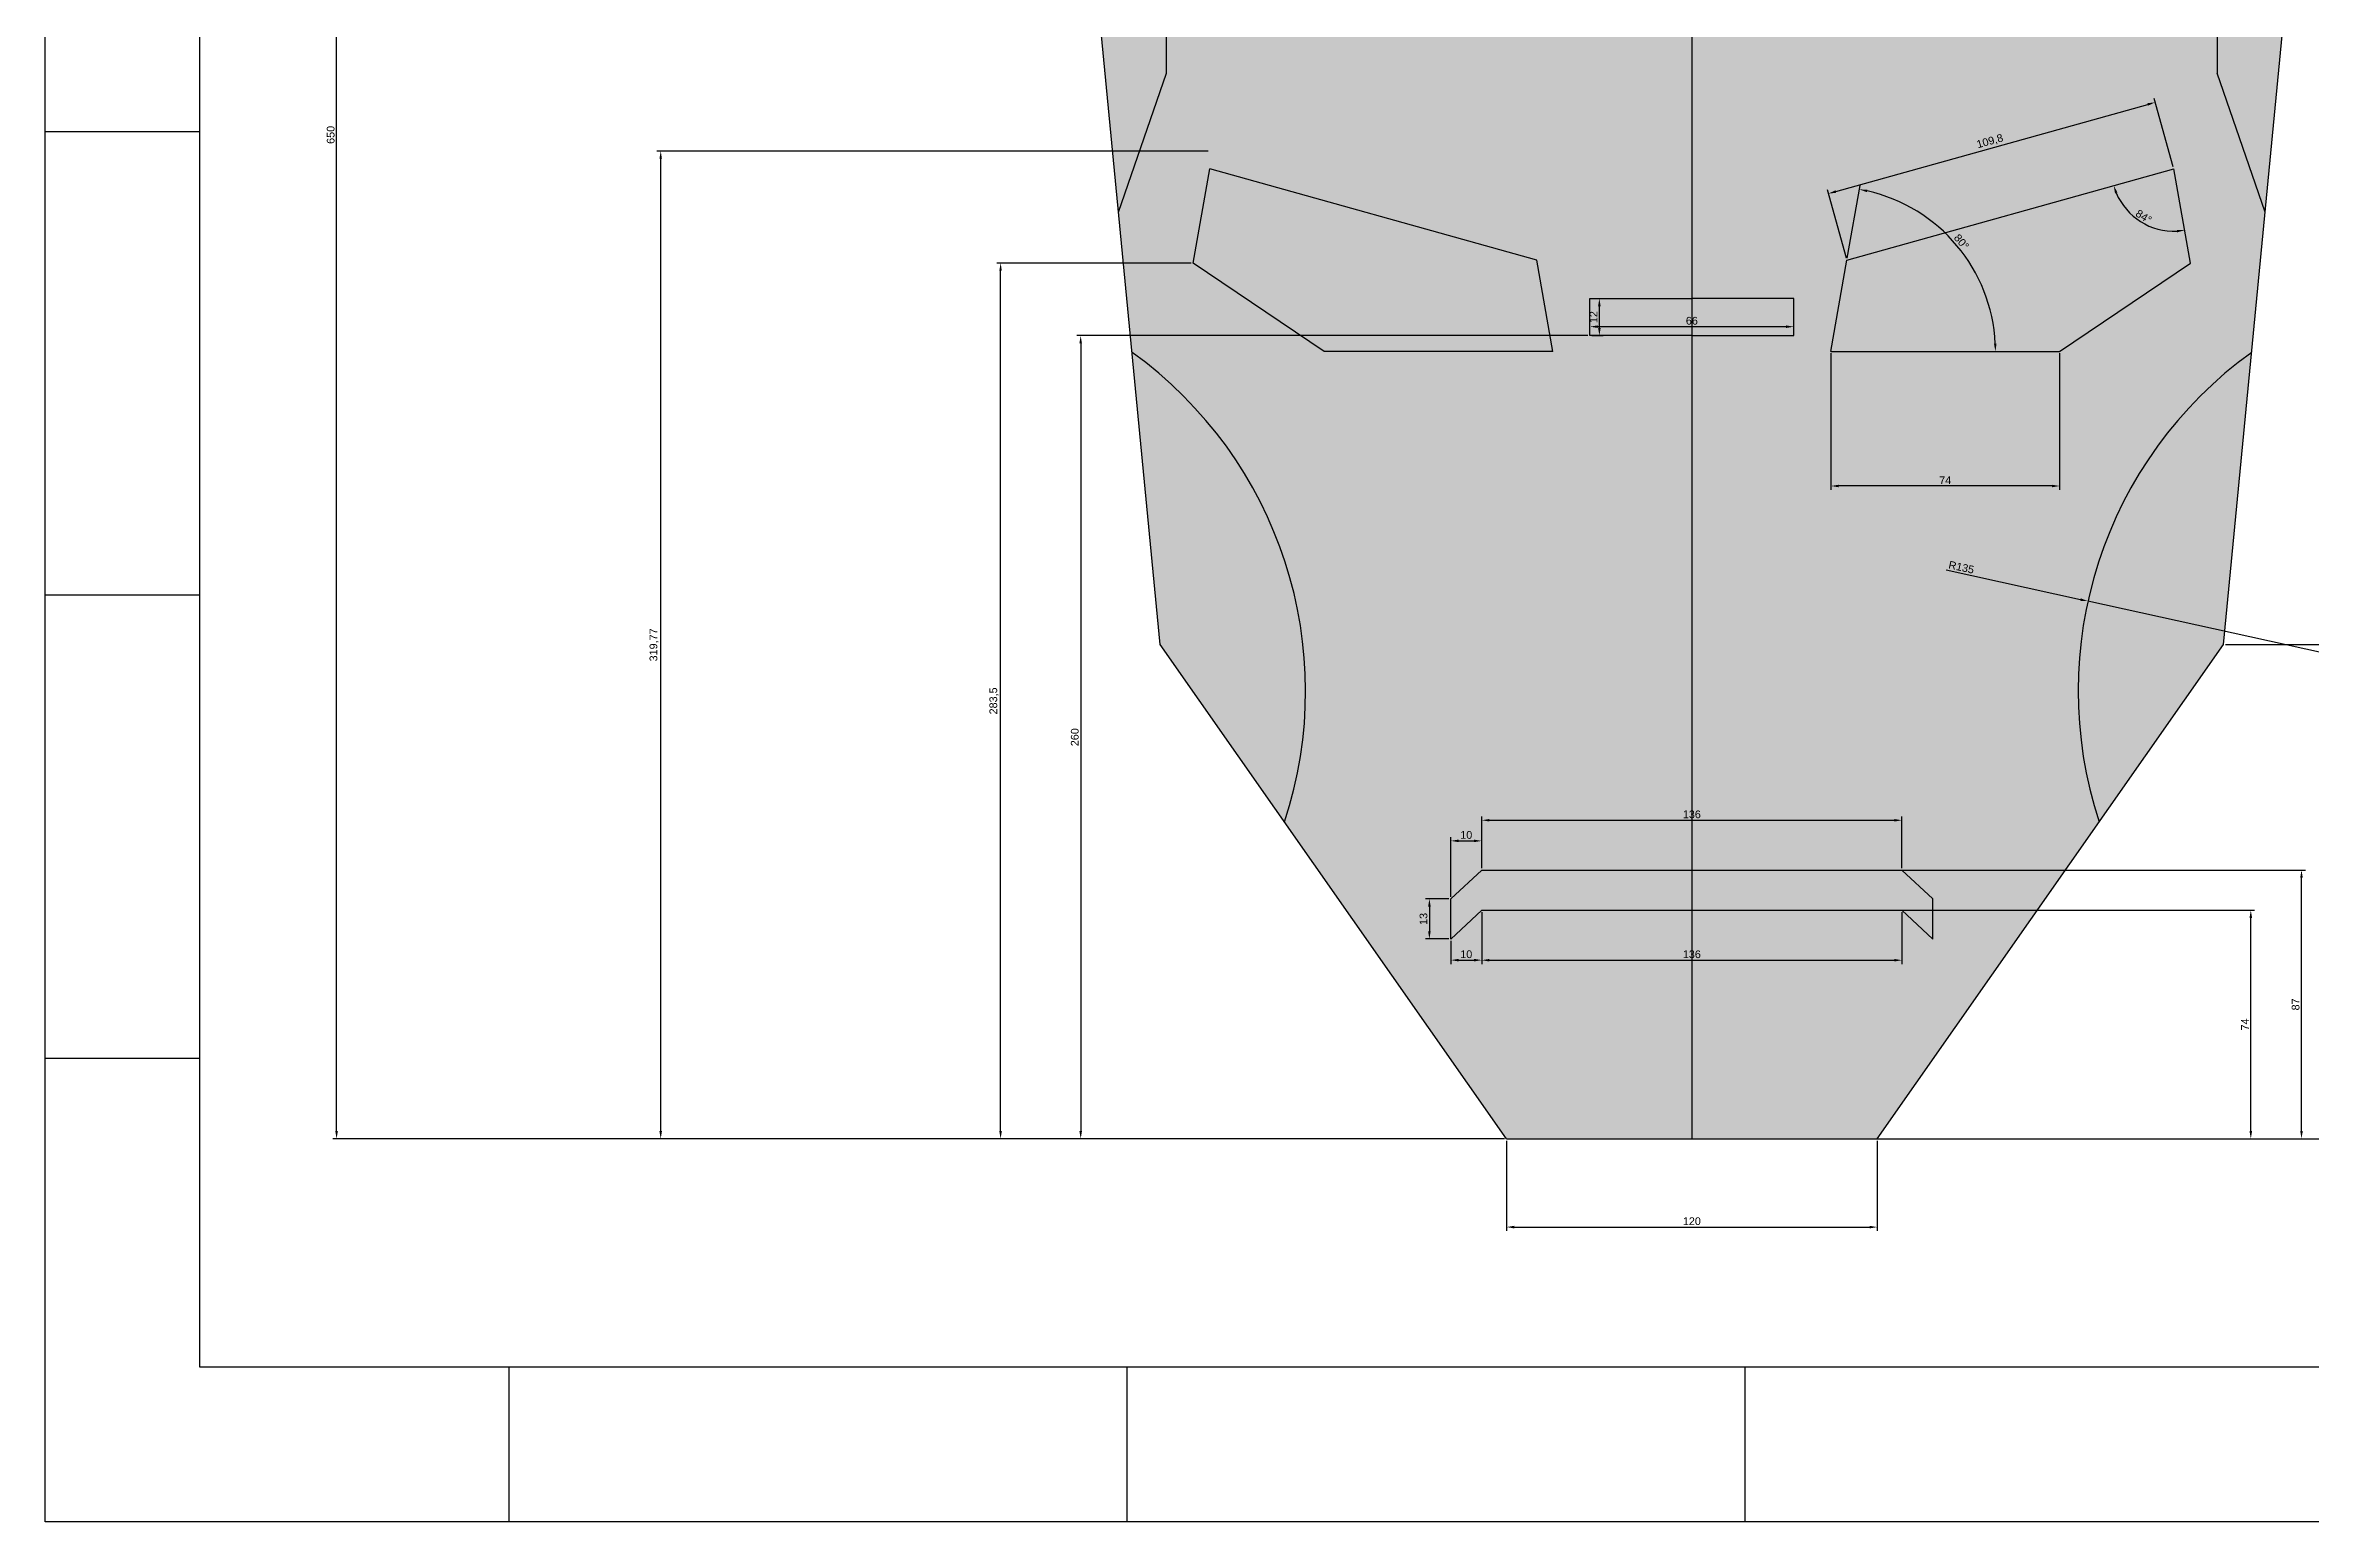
# Model space of a CAD drawing. Header units: millimetres. Extents: x 2529 to 3629, y 1123 to 2023.
# Drawn here: x 2529 to 3262, y 1123 to 1601 of the extents above; entities that cross this region are included whole.
import ezdxf

# ---------------------------------------------------------------- set-up
doc = ezdxf.new("R2010")
doc.units = ezdxf.units.MM
doc.styles.get("Standard").update_dxf_attribs({"font": 'arial.ttf'})
doc.dimstyles.new('ISO-25', dxfattribs={"dimtxt": 2.5, "dimasz": 2.5, "dimexe": 1.25, "dimexo": 0.625, "dimtad": 1, "dimtxsty": 'Standard', "dimcen": 2.5, "dimadec": 0, "dimazin": 0, "dimtfac": 1, "dimtmove": 0, "dimatfit": 3, "dimfxl": 1, "dimarcsym": 0})

# ---------------------------------------------------------------- blocks, each defined once
blk = doc.blocks.new('*D2')
at = {"color": 0, "lineweight": -2, "transparency": 16777216}
for p, q in [((3001.71, 1246.66), (3001.71, 1217.44)), ((3121.71, 1246.66), (3121.71, 1217.44)), ((3004.21, 1218.69), (3119.21, 1218.69))]:
    blk.add_line(p, q, dxfattribs=at)
at = {"color": 0, "transparency": 16777216}
for points in [[(3004.21, 1219.11), (3004.21, 1218.27), (3001.71, 1218.69)], [(3119.21, 1219.11), (3119.21, 1218.27), (3121.71, 1218.69)]]:
    blk.add_solid(points, dxfattribs=at)
at = {"layer": 'Defpoints', "color": 0, "transparency": 16777216}
for p in [(3001.71, 1247.28), (3121.71, 1247.28), (3121.71, 1218.69)]:
    blk.add_point(p, dxfattribs=at)
at = {"color": 0, "transparency": 16777216, "insert": (3061.71, 1220.59), "char_height": 2.5, "attachment_point": 5}
blk.add_mtext('120', dxfattribs=at)
blk = doc.blocks.new('*D3')
at = {"color": 0, "lineweight": -2, "transparency": 16777216}
for p, q in [((2899.7, 1530.78), (2836.77, 1530.78)), ((2838.02, 1249.78), (2838.02, 1528.28)), ((3001.09, 1247.28), (2836.77, 1247.28))]:
    blk.add_line(p, q, dxfattribs=at)
at = {"color": 0, "transparency": 16777216}
for points in [[(2837.6, 1528.28), (2838.43, 1528.28), (2838.02, 1530.78)], [(2837.6, 1249.78), (2838.43, 1249.78), (2838.02, 1247.28)]]:
    blk.add_solid(points, dxfattribs=at)
at = {"layer": 'Defpoints', "color": 0, "transparency": 16777216}
for p in [(2838.02, 1530.78), (2900.33, 1530.78), (3001.71, 1247.28)]:
    blk.add_point(p, dxfattribs=at)
at = {"color": 0, "transparency": 16777216, "insert": (2835.89, 1389.03), "char_height": 2.5, "attachment_point": 5, "rotation": 90}
blk.add_mtext('283,5', dxfattribs=at)
blk = doc.blocks.new('*D4')
at = {"color": 0, "lineweight": -2, "transparency": 16777216}
for p, q in [((2905.14, 1567.05), (2726.78, 1567.05)), ((2728.03, 1249.78), (2728.03, 1564.55)), ((3001.09, 1247.28), (2726.78, 1247.28))]:
    blk.add_line(p, q, dxfattribs=at)
at = {"color": 0, "transparency": 16777216}
for points in [[(2727.61, 1564.55), (2728.44, 1564.55), (2728.03, 1567.05)], [(2727.61, 1249.78), (2728.44, 1249.78), (2728.03, 1247.28)]]:
    blk.add_solid(points, dxfattribs=at)
at = {"layer": 'Defpoints', "color": 0, "transparency": 16777216}
for p in [(2728.03, 1567.05), (2905.76, 1567.05), (3001.71, 1247.28)]:
    blk.add_point(p, dxfattribs=at)
at = {"color": 0, "transparency": 16777216, "insert": (2725.9, 1407.17), "char_height": 2.5, "attachment_point": 5, "rotation": 90}
blk.add_mtext('319,77', dxfattribs=at)
blk = doc.blocks.new('*D5')
at = {"color": 0, "lineweight": -2, "transparency": 16777216}
for p, q in [((3061.09, 1897.28), (2621.89, 1897.28)), ((2623.14, 1249.78), (2623.14, 1894.78)), ((3001.09, 1247.28), (2621.89, 1247.28))]:
    blk.add_line(p, q, dxfattribs=at)
at = {"color": 0, "transparency": 16777216}
for points in [[(2622.73, 1894.78), (2623.56, 1894.78), (2623.14, 1897.28)], [(2622.73, 1249.78), (2623.56, 1249.78), (2623.14, 1247.28)]]:
    blk.add_solid(points, dxfattribs=at)
at = {"layer": 'Defpoints', "color": 0, "transparency": 16777216}
for p in [(2623.14, 1897.28), (3061.71, 1897.28), (3001.71, 1247.28)]:
    blk.add_point(p, dxfattribs=at)
at = {"color": 0, "transparency": 16777216, "insert": (2621.24, 1572.28), "char_height": 2.5, "attachment_point": 5, "rotation": 90}
blk.add_mtext('650', dxfattribs=at)
blk = doc.blocks.new('*D12')
at = {"color": 0, "lineweight": -2, "transparency": 16777216}
blk.add_line((3112.02, 1532.35), (3116.16, 1555.86), dxfattribs=at)
blk.add_arc((3106.7, 1502.18), 53.25, 2.69019, 77.30981, dxfattribs=at)
at = {"color": 0, "transparency": 16777216}
for points in [[(3118.31, 1553.73), (3118.48, 1554.54), (3115.94, 1554.63)], [(3160.3, 1504.69), (3159.47, 1504.67), (3159.95, 1502.18)]]:
    blk.add_solid(points, dxfattribs=at)
at = {"layer": 'Defpoints', "color": 0, "transparency": 16777216}
for p in [(3111.91, 1531.73), (3154.28, 1526.08), (3106.7, 1502.18), (3106.7, 1502.18), (3180.7, 1502.18)]:
    blk.add_point(p, dxfattribs=at)
at = {"color": 0, "transparency": 16777216, "insert": (3148.95, 1537.64), "char_height": 2.5, "attachment_point": 5, "rotation": 310}
blk.add_mtext('80°', dxfattribs=at)
blk = doc.blocks.new('*D13')
at = {"color": 0, "lineweight": -2, "transparency": 16777216}
for p, q in [((3234.37, 1407.28), (3281.84, 1407.28)), ((3280.59, 1249.78), (3280.59, 1404.78)), ((3122.34, 1247.28), (3281.84, 1247.28))]:
    blk.add_line(p, q, dxfattribs=at)
at = {"color": 0, "transparency": 16777216}
for points in [[(3280.17, 1404.78), (3281, 1404.78), (3280.59, 1407.28)], [(3280.17, 1249.78), (3281, 1249.78), (3280.59, 1247.28)]]:
    blk.add_solid(points, dxfattribs=at)
at = {"layer": 'Defpoints', "color": 0, "transparency": 16777216}
for p in [(3233.74, 1407.28), (3280.59, 1407.28), (3121.71, 1247.28)]:
    blk.add_point(p, dxfattribs=at)
at = {"color": 0, "transparency": 16777216, "insert": (3278.68, 1327.28), "char_height": 2.5, "attachment_point": 5, "rotation": 90}
blk.add_mtext('160', dxfattribs=at)
blk = doc.blocks.new('*D14')
at = {"color": 0, "lineweight": -2, "transparency": 16777216}
for p, q in [((3262.34, 1697.28), (3299.89, 1697.28)), ((3298.64, 1409.78), (3298.64, 1694.78)), ((3234.37, 1407.28), (3299.89, 1407.28))]:
    blk.add_line(p, q, dxfattribs=at)
at = {"color": 0, "transparency": 16777216}
for points in [[(3298.23, 1694.78), (3299.06, 1694.78), (3298.64, 1697.28)], [(3298.23, 1409.78), (3299.06, 1409.78), (3298.64, 1407.28)]]:
    blk.add_solid(points, dxfattribs=at)
at = {"layer": 'Defpoints', "color": 0, "transparency": 16777216}
for p in [(3261.71, 1697.28), (3298.64, 1697.28), (3233.74, 1407.28)]:
    blk.add_point(p, dxfattribs=at)
at = {"color": 0, "transparency": 16777216, "insert": (3296.74, 1552.28), "char_height": 2.5, "attachment_point": 5, "rotation": 90}
blk.add_mtext('290', dxfattribs=at)
blk = doc.blocks.new('*D15')
at = {"color": 0, "lineweight": -2, "transparency": 16777216}
for p, q in [((3106.7, 1501.56), (3106.7, 1457.36)), ((3180.7, 1501.56), (3180.7, 1457.36)), ((3178.2, 1458.61), (3109.2, 1458.61))]:
    blk.add_line(p, q, dxfattribs=at)
at = {"color": 0, "transparency": 16777216}
for points in [[(3109.2, 1459.02), (3109.2, 1458.19), (3106.7, 1458.61)], [(3178.2, 1459.02), (3178.2, 1458.19), (3180.7, 1458.61)]]:
    blk.add_solid(points, dxfattribs=at)
at = {"layer": 'Defpoints', "color": 0, "transparency": 16777216}
for p in [(3106.7, 1502.18), (3180.7, 1502.18), (3106.7, 1458.61)]:
    blk.add_point(p, dxfattribs=at)
at = {"color": 0, "transparency": 16777216, "insert": (3143.7, 1460.48), "char_height": 2.5, "attachment_point": 5}
blk.add_mtext('74', dxfattribs=at)
blk = doc.blocks.new('*D16')
at = {"color": 0, "lineweight": -2, "transparency": 16777216}
for p, q in [((3217.49, 1561.88), (3211.3, 1584.02)), ((3108.3, 1553.94), (3209.23, 1582.14)), ((3111.74, 1532.33), (3105.55, 1554.47))]:
    blk.add_line(p, q, dxfattribs=at)
at = {"color": 0, "transparency": 16777216}
for points in [[(3209.12, 1582.54), (3209.35, 1581.74), (3211.64, 1582.81)], [(3108.19, 1554.34), (3108.41, 1553.54), (3105.89, 1553.26)]]:
    blk.add_solid(points, dxfattribs=at)
at = {"layer": 'Defpoints', "color": 0, "transparency": 16777216}
for p in [(3211.64, 1582.81), (3217.66, 1561.28), (3111.91, 1531.73)]:
    blk.add_point(p, dxfattribs=at)
at = {"color": 0, "transparency": 16777216, "insert": (3158.19, 1570.09), "char_height": 2.5, "attachment_point": 5, "rotation": 15.61108}
blk.add_mtext('109,8', dxfattribs=at)
blk = doc.blocks.new('*D17')
at = {"color": 0, "lineweight": -2, "transparency": 16777216}
blk.add_arc((3217.66, 1561.28), 20.18, 202.7144, 273.00057, dxfattribs=at)
at = {"color": 0, "transparency": 16777216}
for points in [[(3198.65, 1553.35), (3199.44, 1553.63), (3198.22, 1555.85)], [(3218.67, 1541.54), (3218.76, 1540.72), (3221.2, 1541.42)]]:
    blk.add_solid(points, dxfattribs=at)
at = {"layer": 'Defpoints', "color": 0, "transparency": 16777216}
for p in [(3217.66, 1561.28), (3217.66, 1561.28), (3203.09, 1547.32), (3111.91, 1531.73), (3223.09, 1530.78)]:
    blk.add_point(p, dxfattribs=at)
at = {"color": 0, "transparency": 16777216, "insert": (3207.93, 1545.81), "char_height": 2.5, "attachment_point": 5, "rotation": 327.85749}
blk.add_mtext('84°', dxfattribs=at)
blk = doc.blocks.new('*D18')
at = {"color": 0, "lineweight": -2, "transparency": 16777216}
for p, q in [((3029.34, 1519.28), (3033.03, 1519.28)), ((3031.78, 1509.78), (3031.78, 1516.78)), ((3029.34, 1507.28), (3033.03, 1507.28))]:
    blk.add_line(p, q, dxfattribs=at)
at = {"color": 0, "transparency": 16777216}
for points in [[(3031.36, 1516.78), (3032.2, 1516.78), (3031.78, 1519.28)], [(3031.36, 1509.78), (3032.2, 1509.78), (3031.78, 1507.28)]]:
    blk.add_solid(points, dxfattribs=at)
at = {"layer": 'Defpoints', "color": 0, "transparency": 16777216}
for p in [(3028.71, 1519.28), (3031.78, 1519.28), (3028.71, 1507.28)]:
    blk.add_point(p, dxfattribs=at)
at = {"color": 0, "transparency": 16777216, "insert": (3029.9, 1513.28), "char_height": 2.5, "attachment_point": 5, "rotation": 90}
blk.add_mtext('12', dxfattribs=at)
blk = doc.blocks.new('*D19')
at = {"color": 0, "lineweight": -2, "transparency": 16777216}
for p, q in [((3028.71, 1507.91), (3028.71, 1511.44)), ((3031.21, 1510.19), (3092.21, 1510.19)), ((3094.71, 1507.91), (3094.71, 1511.44))]:
    blk.add_line(p, q, dxfattribs=at)
at = {"color": 0, "transparency": 16777216}
for points in [[(3031.21, 1510.6), (3031.21, 1509.77), (3028.71, 1510.19)], [(3092.21, 1510.6), (3092.21, 1509.77), (3094.71, 1510.19)]]:
    blk.add_solid(points, dxfattribs=at)
at = {"layer": 'Defpoints', "color": 0, "transparency": 16777216}
for p in [(3094.71, 1510.19), (3028.71, 1507.28), (3094.71, 1507.28)]:
    blk.add_point(p, dxfattribs=at)
at = {"color": 0, "transparency": 16777216, "insert": (3061.71, 1512.09), "char_height": 2.5, "attachment_point": 5}
blk.add_mtext('66', dxfattribs=at)
blk = doc.blocks.new('*D20')
at = {"color": 0, "lineweight": -2, "transparency": 16777216}
for p, q in [((3028.09, 1507.28), (2862.68, 1507.28)), ((2863.93, 1504.78), (2863.93, 1249.78)), ((3001.09, 1247.28), (2862.68, 1247.28))]:
    blk.add_line(p, q, dxfattribs=at)
at = {"color": 0, "transparency": 16777216}
for points in [[(2863.51, 1504.78), (2864.35, 1504.78), (2863.93, 1507.28)], [(2863.51, 1249.78), (2864.35, 1249.78), (2863.93, 1247.28)]]:
    blk.add_solid(points, dxfattribs=at)
at = {"layer": 'Defpoints', "color": 0, "transparency": 16777216}
for p in [(3028.71, 1507.28), (2863.93, 1247.28), (3001.71, 1247.28)]:
    blk.add_point(p, dxfattribs=at)
at = {"color": 0, "transparency": 16777216, "insert": (2862.03, 1377.28), "char_height": 2.5, "attachment_point": 5, "rotation": 90}
blk.add_mtext('260', dxfattribs=at)
blk = doc.blocks.new('*D21')
at = {"color": 0, "lineweight": -2, "transparency": 16777216}
for p, q in [((2993.71, 1320.66), (2993.71, 1303.84)), ((3129.71, 1320.66), (3129.71, 1303.84)), ((2996.21, 1305.09), (3127.21, 1305.09))]:
    blk.add_line(p, q, dxfattribs=at)
at = {"color": 0, "transparency": 16777216}
for points in [[(2996.21, 1305.5), (2996.21, 1304.67), (2993.71, 1305.09)], [(3127.21, 1305.5), (3127.21, 1304.67), (3129.71, 1305.09)]]:
    blk.add_solid(points, dxfattribs=at)
at = {"layer": 'Defpoints', "color": 0, "transparency": 16777216}
for p in [(2993.71, 1321.28), (3129.71, 1321.28), (3129.71, 1305.09)]:
    blk.add_point(p, dxfattribs=at)
at = {"color": 0, "transparency": 16777216, "insert": (3061.71, 1306.99), "char_height": 2.5, "attachment_point": 5}
blk.add_mtext('136', dxfattribs=at)
blk = doc.blocks.new('*D22')
at = {"color": 0, "lineweight": -2, "transparency": 16777216}
for p, q in [((2983.09, 1324.96), (2975.53, 1324.96)), ((2976.78, 1322.46), (2976.78, 1314.46)), ((2983.09, 1311.96), (2975.53, 1311.96))]:
    blk.add_line(p, q, dxfattribs=at)
at = {"color": 0, "transparency": 16777216}
for points in [[(2976.36, 1322.46), (2977.19, 1322.46), (2976.78, 1324.96)], [(2976.36, 1314.46), (2977.19, 1314.46), (2976.78, 1311.96)]]:
    blk.add_solid(points, dxfattribs=at)
at = {"layer": 'Defpoints', "color": 0, "transparency": 16777216}
for p in [(2983.71, 1324.96), (2976.78, 1311.96), (2983.71, 1311.96)]:
    blk.add_point(p, dxfattribs=at)
at = {"color": 0, "transparency": 16777216, "insert": (2974.87, 1318.46), "char_height": 2.5, "attachment_point": 5, "rotation": 90}
blk.add_mtext('13', dxfattribs=at)
blk = doc.blocks.new('*D23')
at = {"color": 0, "lineweight": -2, "transparency": 16777216}
for p, q in [((2993.71, 1320.66), (2993.71, 1303.86)), ((2983.71, 1311.33), (2983.71, 1303.86)), ((2986.21, 1305.11), (2991.21, 1305.11))]:
    blk.add_line(p, q, dxfattribs=at)
at = {"color": 0, "transparency": 16777216}
for points in [[(2986.21, 1305.53), (2986.21, 1304.69), (2983.71, 1305.11)], [(2991.21, 1305.53), (2991.21, 1304.69), (2993.71, 1305.11)]]:
    blk.add_solid(points, dxfattribs=at)
at = {"layer": 'Defpoints', "color": 0, "transparency": 16777216}
for p in [(2993.71, 1321.28), (2983.71, 1311.96), (2993.71, 1305.11)]:
    blk.add_point(p, dxfattribs=at)
at = {"color": 0, "transparency": 16777216, "insert": (2988.71, 1307.01), "char_height": 2.5, "attachment_point": 5}
blk.add_mtext('10', dxfattribs=at)
blk = doc.blocks.new('*D24')
at = {"color": 0, "lineweight": -2, "transparency": 16777216}
for p, q in [((2983.71, 1325.58), (2983.71, 1344.97)), ((2986.21, 1343.72), (2991.21, 1343.72)), ((2993.71, 1334.91), (2993.71, 1344.97))]:
    blk.add_line(p, q, dxfattribs=at)
at = {"color": 0, "transparency": 16777216}
for points in [[(2986.21, 1344.14), (2986.21, 1343.31), (2983.71, 1343.72)], [(2991.21, 1344.14), (2991.21, 1343.31), (2993.71, 1343.72)]]:
    blk.add_solid(points, dxfattribs=at)
at = {"layer": 'Defpoints', "color": 0, "transparency": 16777216}
for p in [(2993.71, 1343.72), (2993.71, 1334.28), (2983.71, 1324.96)]:
    blk.add_point(p, dxfattribs=at)
at = {"color": 0, "transparency": 16777216, "insert": (2988.71, 1345.63), "char_height": 2.5, "attachment_point": 5}
blk.add_mtext('10', dxfattribs=at)
blk = doc.blocks.new('*D25')
at = {"color": 0, "lineweight": -2, "transparency": 16777216}
for p, q in [((2993.71, 1334.91), (2993.71, 1351.65)), ((2996.21, 1350.4), (3127.21, 1350.4)), ((3129.71, 1334.91), (3129.71, 1351.65))]:
    blk.add_line(p, q, dxfattribs=at)
at = {"color": 0, "transparency": 16777216}
for points in [[(2996.21, 1350.81), (2996.21, 1349.98), (2993.71, 1350.4)], [(3127.21, 1350.81), (3127.21, 1349.98), (3129.71, 1350.4)]]:
    blk.add_solid(points, dxfattribs=at)
at = {"layer": 'Defpoints', "color": 0, "transparency": 16777216}
for p in [(3129.71, 1350.4), (2993.71, 1334.28), (3129.71, 1334.28)]:
    blk.add_point(p, dxfattribs=at)
at = {"color": 0, "transparency": 16777216, "insert": (3061.71, 1352.3), "char_height": 2.5, "attachment_point": 5}
blk.add_mtext('136', dxfattribs=at)
blk = doc.blocks.new('*D26')
at = {"color": 0, "lineweight": -2, "transparency": 16777216}
for p, q in [((3062.34, 1321.28), (3243.83, 1321.28)), ((3242.58, 1249.78), (3242.58, 1318.78)), ((3062.34, 1247.28), (3243.83, 1247.28))]:
    blk.add_line(p, q, dxfattribs=at)
at = {"color": 0, "transparency": 16777216}
for points in [[(3242.16, 1318.78), (3243, 1318.78), (3242.58, 1321.28)], [(3242.16, 1249.78), (3243, 1249.78), (3242.58, 1247.28)]]:
    blk.add_solid(points, dxfattribs=at)
at = {"layer": 'Defpoints', "color": 0, "transparency": 16777216}
for p in [(3061.71, 1321.28), (3242.58, 1321.28), (3061.71, 1247.28)]:
    blk.add_point(p, dxfattribs=at)
at = {"color": 0, "transparency": 16777216, "insert": (3240.71, 1284.28), "char_height": 2.5, "attachment_point": 5, "rotation": 90}
blk.add_mtext('74', dxfattribs=at)
blk = doc.blocks.new('*D27')
at = {"color": 0, "lineweight": -2, "transparency": 16777216}
for p, q in [((3062.34, 1334.28), (3260.24, 1334.28)), ((3258.99, 1249.78), (3258.99, 1331.78)), ((3062.34, 1247.28), (3260.24, 1247.28))]:
    blk.add_line(p, q, dxfattribs=at)
at = {"color": 0, "transparency": 16777216}
for points in [[(3258.58, 1331.78), (3259.41, 1331.78), (3258.99, 1334.28)], [(3258.58, 1249.78), (3259.41, 1249.78), (3258.99, 1247.28)]]:
    blk.add_solid(points, dxfattribs=at)
at = {"layer": 'Defpoints', "color": 0, "transparency": 16777216}
for p in [(3061.71, 1334.28), (3258.99, 1334.28), (3061.71, 1247.28)]:
    blk.add_point(p, dxfattribs=at)
at = {"color": 0, "transparency": 16777216, "insert": (3257.09, 1290.78), "char_height": 2.5, "attachment_point": 5, "rotation": 90}
blk.add_mtext('87', dxfattribs=at)
blk = doc.blocks.new('*D28')
at = {"color": 0, "lineweight": -2, "transparency": 16777216}
for p, q in [((3144.03, 1431.42), (3187.43, 1421.86)), ((3321.71, 1392.28), (3189.87, 1421.32))]:
    blk.add_line(p, q, dxfattribs=at)
at = {"color": 0, "transparency": 16777216}
blk.add_solid([(3187.52, 1422.26), (3187.34, 1421.45), (3189.87, 1421.32)], dxfattribs=at)
at = {"layer": 'Defpoints', "color": 0, "transparency": 16777216}
for p in [(3189.87, 1421.32), (3321.71, 1392.28)]:
    blk.add_point(p, dxfattribs=at)
at = {"color": 0, "transparency": 16777216, "insert": (3148.92, 1432.29), "char_height": 2.5, "attachment_point": 5, "rotation": 347.57898}
blk.add_mtext('R135', dxfattribs=at)

msp = doc.modelspace()

# ---------------------------------------------------------------- hatches: boundary and pattern name
h = msp.add_hatch(color=256)
h.set_gradient(color1=(205, 32, 39), color2=(237, 31, 36), tint=1)
h.paths.add_polyline_path([(3061.71, 1897.281, 0.1655019), (2939.71, 1855.761), (2939.71, 1820.261, -0.1174852), (2989.263, 1832.28), (2998.487, 1788.882, -0.1124337), (3061.71, 1803.281)])
h.paths.add_polyline_path([(3134.157, 1832.28, -0.1174852), (3183.71, 1820.261), (3183.71, 1855.761, 0.1655019), (3061.71, 1897.281), (3061.71, 1803.281, -0.1124337), (3124.933, 1788.882)])
h.paths.add_polyline_path([(3061.71, 1786.811, 0.0773395), (3000.938, 1777.354), (3021.746, 1679.46, 0.3541186), (3049.134, 1657.281), (3061.71, 1657.281)])
h.paths.add_polyline_path([(3122.482, 1777.354, 0.0773395), (3061.71, 1786.811), (3061.71, 1657.281), (3074.286, 1657.281, 0.3541186), (3101.674, 1679.46)])
h.paths.add_polyline_path([(3200.71, 1841.083), (3200.71, 1809.522, -0.1115667), (3231.71, 1772.241), (3231.71, 1592.281), (3247.244, 1547.281), (3261.71, 1697.281, 0.2033286)])
h.paths.add_polyline_path([(2891.71, 1772.241, -0.1115667), (2922.71, 1809.522), (2922.71, 1841.083, 0.2033286), (2861.71, 1697.281), (2876.176, 1547.281), (2891.71, 1592.281)])
h.paths.add_polyline_path([(2880.556, 1501.864), (2889.677, 1407.281), (2929.876, 1349.871, 0.3276912)])
h.paths.add_polyline_path([(3242.865, 1501.864, 0.3276912), (3193.544, 1349.871), (3233.743, 1407.281)])
h = msp.add_hatch(color=256)
h.set_gradient(color2=(0, 0, 0), tint=1)
h.paths.add_polyline_path([(3061.71, 1803.281, 0.1124337), (2998.487, 1788.882), (3000.938, 1777.354, -0.0773395), (3061.71, 1786.811)])
h.paths.add_polyline_path([(3061.71, 1803.281), (3061.71, 1786.811, -0.0773395), (3122.482, 1777.354), (3124.933, 1788.882, 0.1124337)])
h.paths.add_polyline_path([(3200.71, 1841.083, 0.0280972), (3183.71, 1855.761), (3183.71, 1820.261, -0.045795), (3200.71, 1809.522)])
h.paths.add_polyline_path([(2939.71, 1855.761, 0.0280972), (2922.71, 1841.083), (2922.71, 1809.522, -0.045795), (2939.71, 1820.261)])
h.paths.add_polyline_path([(3061.71, 1334.281), (2993.71, 1334.281), (2983.71, 1324.956), (2983.71, 1311.956), (2993.71, 1321.281), (3061.71, 1321.281)])
h.paths.add_polyline_path([(3129.71, 1334.281), (3061.71, 1334.281), (3061.71, 1321.281), (3129.71, 1321.281), (3139.71, 1311.956), (3139.71, 1324.956)])
h.paths.add_polyline_path([(3061.71, 1519.281), (3028.71, 1519.281), (3028.71, 1507.281), (3061.71, 1507.281)])
h.paths.add_polyline_path([(3094.71, 1519.281), (3061.71, 1519.281), (3061.71, 1507.281), (3094.71, 1507.281)])
h = msp.add_hatch(color=256)
h.set_gradient(color1=(205, 105, 40), color2=(248, 153, 30), tint=1)
h.paths.add_polyline_path([(3021.746, 1679.46), (2989.263, 1832.28, 0.2808744), (2891.71, 1772.241), (2891.71, 1592.281), (2876.176, 1547.281), (2880.556, 1501.864, -0.3276912), (2929.876, 1349.871), (3001.71, 1247.281), (3061.71, 1247.281), (3061.71, 1321.281), (2993.71, 1321.281), (2983.71, 1311.956), (2983.71, 1324.956), (2993.71, 1334.281), (3061.71, 1334.281), (3061.71, 1507.281), (3028.71, 1507.281), (3028.71, 1519.281), (3061.71, 1519.281), (3061.71, 1657.281), (3049.134, 1657.281, -0.3541186)])
h.paths.add_polyline_path([(3011.513, 1531.733), (3016.723, 1502.185), (2942.723, 1502.185), (2900.328, 1530.781), (2905.763, 1561.281)], flags=16)
h.paths.add_polyline_path([(3231.71, 1772.241, 0.2808744), (3134.157, 1832.28), (3101.674, 1679.46, -0.3541186), (3074.286, 1657.281), (3061.71, 1657.281), (3061.71, 1519.281), (3094.71, 1519.281), (3094.71, 1507.281), (3061.71, 1507.281), (3061.71, 1334.281), (3129.71, 1334.281), (3139.71, 1324.956), (3139.71, 1311.956), (3129.71, 1321.281), (3061.71, 1321.281), (3061.71, 1247.281), (3121.71, 1247.281), (3193.544, 1349.871, -0.3276912), (3242.865, 1501.864), (3247.244, 1547.281), (3231.71, 1592.281)])
h.paths.add_polyline_path([(3217.657, 1561.281), (3223.092, 1530.781), (3180.697, 1502.185), (3106.697, 1502.185), (3111.907, 1531.733)], flags=16)
h = msp.add_hatch(color=256)
h.set_gradient(color1=(255, 255, 255), tint=1)
h.paths.add_polyline_path([(2905.763, 1561.281), (2900.328, 1530.781), (2942.723, 1502.185), (3016.723, 1502.185), (3011.513, 1531.733)])
h.paths.add_polyline_path([(3180.697, 1502.185), (3223.092, 1530.781), (3217.657, 1561.281), (3111.907, 1531.733), (3106.697, 1502.185)])

# ---------------------------------------------------------------- linework, layer by layer
for p, q in [((3061.71, 1897.281), (3061.71, 1247.281)), ((2889.677, 1407.281), (2861.71, 1697.281)), ((3233.743, 1407.281), (3261.71, 1697.281)), ((2876.176, 1547.281), (2891.71, 1592.281)), ((3247.244, 1547.281), (3231.71, 1592.281)), ((2578.885, 1573.312), (2528.885, 1573.312)), ((2900.328, 1530.781), (2905.763, 1561.281)), ((3011.513, 1531.733), (2905.763, 1561.281)), ((3111.907, 1531.733), (3217.657, 1561.281)), ((3223.092, 1530.781), (3217.657, 1561.281)), ((2942.723, 1502.185), (2900.328, 1530.781)), ((3016.723, 1502.185), (3011.513, 1531.733)), ((3106.697, 1502.185), (3111.907, 1531.733)), ((3180.697, 1502.185), (3223.092, 1530.781)), ((3028.71, 1507.281), (3028.71, 1519.281)), ((3028.71, 1519.281), (3061.71, 1519.281)), ((3094.71, 1519.281), (3061.71, 1519.281)), ((3094.71, 1507.281), (3094.71, 1519.281)), ((3061.71, 1507.281), (3028.71, 1507.281)), ((3061.71, 1507.281), (3094.71, 1507.281)), ((3016.723, 1502.185), (2942.723, 1502.185)), ((3106.697, 1502.185), (3180.697, 1502.185)), ((2578.885, 1423.312), (2528.885, 1423.312)), ((3001.71, 1247.281), (2889.677, 1407.281)), ((3121.71, 1247.281), (3233.743, 1407.281)), ((2993.71, 1334.281), (2983.71, 1324.956)), ((2993.71, 1334.281), (3129.71, 1334.281)), ((3129.71, 1334.281), (3139.71, 1324.956)), ((2983.71, 1311.956), (2983.71, 1324.956)), ((2993.71, 1321.281), (2983.71, 1311.956)), ((2993.71, 1321.281), (3129.71, 1321.281)), ((3129.71, 1321.281), (3139.71, 1311.956)), ((3139.71, 1311.956), (3139.71, 1324.956)), ((2578.885, 1273.312), (2528.885, 1273.312)), ((3001.71, 1247.281), (3121.71, 1247.281)), ((2678.885, 1173.312), (2678.885, 1123.312)), ((2878.885, 1173.312), (2878.885, 1123.312)), ((3078.885, 1173.312), (3078.885, 1123.312))]:
    msp.add_line(p, q)
for points in [[(3628.885, 1123.312), (2528.885, 1123.312), (2528.885, 2023.312), (3628.885, 2023.312)], [(3578.885, 1173.312), (2578.885, 1173.312), (2578.885, 1973.312), (3578.885, 1973.312)]]:
    msp.add_lwpolyline(points, close=True)
msp.add_lwpolyline([(2891.71, 1592.281), (2891.71, 1772.241, -0.2808744), (2989.263, 1832.28), (3021.746, 1679.46, 0.3541186), (3049.134, 1657.281), (3074.286, 1657.281, 0.3541186), (3101.674, 1679.46), (3134.157, 1832.28, -0.2808744), (3231.71, 1772.241), (3231.71, 1592.281)], format="xyb")
for centre, start, end in [((2801.71, 1392.281), 341.6907, 54.264752), ((3321.71, 1392.281), 125.735248, 198.3093)]:
    msp.add_arc(centre, 135, start, end)

# ---------------------------------------------------------------- dimensions: what is measured, and where the dimension line sits
for base, p1, p2, picture, middle in [((2623.142, 1897.281), (3001.71, 1247.281), (3061.71, 1897.281), '*D5', (2621.241, 1572.281)), ((3298.642, 1697.281), (3233.743, 1407.281), (3261.71, 1697.281), '*D14', (3296.741, 1552.281)), ((2728.027, 1567.052), (3001.71, 1247.281), (2905.763, 1567.052), '*D4', (2725.9, 1407.167)), ((2838.016, 1530.781), (3001.71, 1247.281), (2900.328, 1530.781), '*D3', (2835.889, 1389.031)), ((3031.781, 1519.281), (3028.71, 1507.281), (3028.71, 1519.281), '*D18', (3029.901, 1513.281)), ((2863.931, 1247.281), (3028.71, 1507.281), (3001.71, 1247.281), '*D20', (2862.03, 1377.281)), ((3280.586, 1407.281), (3121.71, 1247.281), (3233.743, 1407.281), '*D13', (3278.684, 1327.281)), ((3258.994, 1334.281), (3061.71, 1247.281), (3061.71, 1334.281), '*D27', (3257.093, 1290.781)), ((2976.776, 1311.956), (2983.71, 1324.956), (2983.71, 1311.956), '*D22', (2974.873, 1318.456)), ((3242.58, 1321.281), (3061.71, 1247.281), (3061.71, 1321.281), '*D26', (3240.705, 1284.281))]:
    dim = msp.add_linear_dim(base=base, p1=p1, p2=p2, angle=90, dimstyle='ISO-25')
    dim.commit()
    dim.dimension.update_dxf_attribs({"geometry": picture, "text_midpoint": middle})
dim = msp.add_aligned_dim(p1=(3111.907, 1531.733), p2=(3217.657, 1561.281), distance=22.357, dimstyle='ISO-25')
dim.commit()
dim.dimension.update_dxf_attribs({"geometry": '*D16', "text_midpoint": (3158.193, 1570.088)})
for base, line1, line2, picture, middle in [((3154.283, 1526.083), ((3106.697, 1502.185), (3111.907, 1531.733)), ((3106.697, 1502.185), (3180.697, 1502.185)), '*D12', (3148.945, 1537.636)), ((3203.088, 1547.321), ((3223.092, 1530.781), (3217.657, 1561.281)), ((3111.907, 1531.733), (3217.657, 1561.281)), '*D17', (3207.934, 1545.806))]:
    dim = msp.add_angular_dim_2l(base=base, line1=line1, line2=line2, dimstyle='ISO-25')
    dim.commit()
    dim.dimension.update_dxf_attribs({"geometry": picture, "text_midpoint": middle})
for base, p1, p2, picture, middle in [((3094.71, 1510.188), (3028.71, 1507.281), (3094.71, 1507.281), '*D19', (3061.71, 1512.09)), ((3106.697, 1458.606), (3180.697, 1502.185), (3106.697, 1502.185), '*D15', (3143.697, 1460.481)), ((3129.71, 1350.396), (2993.71, 1334.281), (3129.71, 1334.281), '*D25', (3061.71, 1352.298)), ((2993.71, 1343.724), (2983.71, 1324.956), (2993.71, 1334.281), '*D24', (2988.71, 1345.625)), ((2993.71, 1305.11), (2983.71, 1311.956), (2993.71, 1321.281), '*D23', (2988.71, 1307.011)), ((3129.71, 1305.085), (2993.71, 1321.281), (3129.71, 1321.281), '*D21', (3061.71, 1306.987)), ((3121.71, 1218.691), (3001.71, 1247.281), (3121.71, 1247.281), '*D2', (3061.71, 1220.593))]:
    dim = msp.add_linear_dim(base=base, p1=p1, p2=p2, dimstyle='ISO-25')
    dim.commit()
    dim.dimension.update_dxf_attribs({"geometry": picture, "text_midpoint": middle})
dim = msp.add_radius_dim(center=(3321.71, 1392.281), mpoint=(3189.87, 1421.319), dimstyle='ISO-25')
dim.commit()
dim.dimension.update_dxf_attribs({"geometry": '*D28', "text_midpoint": (3148.512, 1430.428), "dimtype": 164})

doc.saveas('drawing.dxf')
